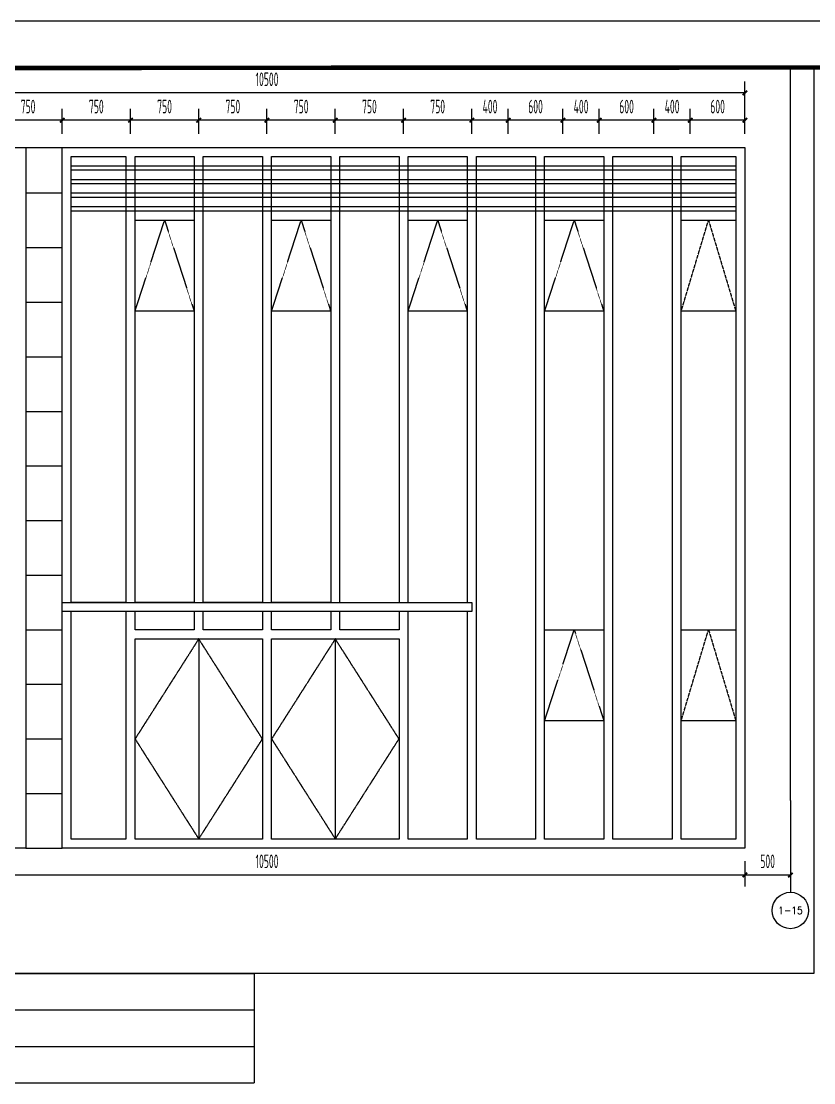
# Model space of a CAD drawing. Header units: millimetres. Extents: x 0 to 84100, y 0 to 29700.
# Drawn here: x 61606 to 70312, y 18033 to 29700 of the extents above; entities that cross this region are included whole.
import ezdxf
from ezdxf.enums import TextEntityAlignment as Align

# ---------------------------------------------------------------- set-up
doc = ezdxf.new("R2010")
doc.units = ezdxf.units.MM
doc.linetypes.add('DASH', pattern=[0.35, 0.25, -0.1])
doc.linetypes.add('DOTE', pattern=[2.42, 2, -0.2, 0.02, -0.2])
for name, color, linetype in [('A-ANNO-DIMS2', 94, 'Continuous'), ('A-ANNO-SYMB', 3, 'Continuous'), ('A-AXIS', 1, 'Continuous'), ('A-AXIS-DIMS', 3, 'Continuous'), ('A-AXIS-TEXT', 7, 'Continuous'), ('A-DETL-LIN2', 7, 'Continuous'), ('A-ELEV-HATC', 8, 'Continuous'), ('A-TEXT', 7, 'Continuous'), ('A-WALL-PATT', 252, 'Continuous'), ('A-WIN', 4, 'Continuous'), ('LAYER3', 7, 'Continuous'), ('TEXT', 7, 'Continuous'), ('TITLE', 15, 'Continuous')]:
    doc.layers.add(name, color=color, linetype=linetype)
doc.styles.add('_TCH_AXIS', font='COMPLEX', dxfattribs={"bigfont": 'GBCBIG'})
doc.styles.add('DIM_FONT', font='gbxwxt.shx', dxfattribs={"width": 0.6, "bigfont": 'gbhzfs.shx'})
doc.styles.add('DIM_FONT_T3', font='gbxwxt.shx', dxfattribs={"width": 0.6, "bigfont": 'gbhzfs.shx'})
doc.styles.add('GBstyle', font='gbxwxt.shx', dxfattribs={"width": 0.7, "bigfont": 'gbhzfs.shx'})
doc.dimstyles.new('DIMN50', dxfattribs={"dimscale": 0.5, "dimtxt": 300, "dimasz": 100, "dimexe": 250, "dimexo": 300, "dimgap": 150, "dimtad": 1, "dimdec": 0, "dimzin": 0, "dimdsep": 46, "dimtxsty": 'DIM_FONT', "dimblk": 'ARCHTICK', "dimcen": 0.09, "dimclrt": 7, "dimazin": 2, "dimtfac": 1, "dimtdec": 0, "dimtix": 1, "dimtmove": 2, "dimatfit": 3, "dimfxl": 1, "dimtolj": 1, "dimtzin": 0, "dimarcsym": 0})
doc.dimstyles.new('DIMN50$TCH&&50', dxfattribs={"dimtxt": 150, "dimasz": 50, "dimexe": 125, "dimexo": 150, "dimgap": 75, "dimtad": 1, "dimdec": 0, "dimzin": 0, "dimdsep": 46, "dimtxsty": 'DIM_FONT_T3', "dimblk": 'ARCHTICK', "dimcen": 0.09, "dimclrt": 7, "dimazin": 2, "dimtfac": 1, "dimtdec": 0, "dimtix": 1, "dimtmove": 2, "dimatfit": 3, "dimfxl": 1, "dimtolj": 1, "dimtzin": 0, "dimarcsym": 0})

# ---------------------------------------------------------------- blocks, each defined once
blk = doc.blocks.new('A1')
at = {"layer": 'TITLE'}
for points in [[(0, 0), (0, 59400), (-84100, 59400), (-84100, 0)], [(-81600, 58350), (-950, 58450), (-950, 950), (-81600, 1000)], [(-81600, 58350), (-1050, 58350), (-1050, 1050), (-81600, 1000)]]:
    blk.add_lwpolyline(points, close=True, dxfattribs=at)
at = {"layer": 'TITLE', "const_width": 100}
blk.add_lwpolyline([(-1000, 58400), (-81600, 58350), (-81600, 1000), (-1000, 1000)], close=True, dxfattribs=at)
blk = doc.blocks.new('_ArchTick')
at = {"color": 0, "linetype": 'ByBlock', "const_width": 0.4}
blk.add_lwpolyline([(-0.5, -0.5), (0.5, 0.5)], dxfattribs=at)
blk = doc.blocks.new('*D335')
at = {"layer": 'A-ANNO-DIMS2', "color": 0, "lineweight": -2, "ltscale": 10, "transparency": 16777216}
for p, q in [((68956, 28462, 0), (68956, 28737, 0)), ((69556, 28462, 0), (69556, 28737, 0)), ((69556, 28612, 0), (68956, 28612, 0))]:
    blk.add_line(p, q, dxfattribs=at)
at = {"layer": 'Defpoints', "color": 0, "ltscale": 10, "transparency": 16777216}
for p in [(68956, 28612, 0), (68956, 28312, 0), (69556, 28312, 0)]:
    blk.add_point(p, dxfattribs=at)
at = {"layer": 'A-ANNO-DIMS2', "color": 0, "lineweight": -2, "ltscale": 10, "transparency": 16777216, "xscale": 50, "yscale": 50, "zscale": 50, "rotation": 180}
blk.add_blockref('_ArchTick', (68956, 28612, 0), dxfattribs=at)
at = {"layer": 'A-ANNO-DIMS2', "color": 0, "lineweight": -2, "ltscale": 10, "transparency": 16777216, "xscale": 50, "yscale": 50, "zscale": 50}
blk.add_blockref('_ArchTick', (69556, 28612, 0), dxfattribs=at)
at = {"layer": 'A-ANNO-DIMS2', "color": 7, "ltscale": 10, "transparency": 16777216, "insert": (69256, 28762, 0), "char_height": 150, "attachment_point": 5, "style": 'DIM_FONT'}
blk.add_mtext('\\A1;600', dxfattribs=at)
blk = doc.blocks.new('*D336')
at = {"layer": 'A-ANNO-DIMS2', "color": 0, "lineweight": -2, "ltscale": 10, "transparency": 16777216}
for p, q in [((68556, 28462, 0), (68556, 28737, 0)), ((68956, 28462, 0), (68956, 28737, 0)), ((68956, 28612, 0), (68556, 28612, 0))]:
    blk.add_line(p, q, dxfattribs=at)
at = {"layer": 'Defpoints', "color": 0, "ltscale": 10, "transparency": 16777216}
for p in [(68556, 28612, 0), (68556, 28312, 0), (68956, 28312, 0)]:
    blk.add_point(p, dxfattribs=at)
at = {"layer": 'A-ANNO-DIMS2', "color": 0, "lineweight": -2, "ltscale": 10, "transparency": 16777216, "xscale": 50, "yscale": 50, "zscale": 50, "rotation": 180}
blk.add_blockref('_ArchTick', (68556, 28612, 0), dxfattribs=at)
at = {"layer": 'A-ANNO-DIMS2', "color": 0, "lineweight": -2, "ltscale": 10, "transparency": 16777216, "xscale": 50, "yscale": 50, "zscale": 50}
blk.add_blockref('_ArchTick', (68956, 28612, 0), dxfattribs=at)
at = {"layer": 'A-ANNO-DIMS2', "color": 7, "ltscale": 10, "transparency": 16777216, "insert": (68756, 28762, 0), "char_height": 150, "attachment_point": 5, "style": 'DIM_FONT'}
blk.add_mtext('\\A1;400', dxfattribs=at)
blk = doc.blocks.new('*D337')
at = {"layer": 'A-ANNO-DIMS2', "color": 0, "lineweight": -2, "ltscale": 10, "transparency": 16777216}
for p, q in [((67956, 28462, 0), (67956, 28737, 0)), ((68556, 28462, 0), (68556, 28737, 0)), ((68556, 28612, 0), (67956, 28612, 0))]:
    blk.add_line(p, q, dxfattribs=at)
at = {"layer": 'Defpoints', "color": 0, "ltscale": 10, "transparency": 16777216}
for p in [(67956, 28612, 0), (67956, 28312, 0), (68556, 28312, 0)]:
    blk.add_point(p, dxfattribs=at)
at = {"layer": 'A-ANNO-DIMS2', "color": 0, "lineweight": -2, "ltscale": 10, "transparency": 16777216, "xscale": 50, "yscale": 50, "zscale": 50, "rotation": 180}
blk.add_blockref('_ArchTick', (67956, 28612, 0), dxfattribs=at)
at = {"layer": 'A-ANNO-DIMS2', "color": 0, "lineweight": -2, "ltscale": 10, "transparency": 16777216, "xscale": 50, "yscale": 50, "zscale": 50}
blk.add_blockref('_ArchTick', (68556, 28612, 0), dxfattribs=at)
at = {"layer": 'A-ANNO-DIMS2', "color": 7, "ltscale": 10, "transparency": 16777216, "insert": (68256, 28762, 0), "char_height": 150, "attachment_point": 5, "style": 'DIM_FONT'}
blk.add_mtext('\\A1;600', dxfattribs=at)
blk = doc.blocks.new('*D338')
at = {"layer": 'A-ANNO-DIMS2', "color": 0, "lineweight": -2, "ltscale": 10, "transparency": 16777216}
for p, q in [((67556, 28462, 0), (67556, 28737, 0)), ((67956, 28462, 0), (67956, 28737, 0)), ((67956, 28612, 0), (67556, 28612, 0))]:
    blk.add_line(p, q, dxfattribs=at)
at = {"layer": 'Defpoints', "color": 0, "ltscale": 10, "transparency": 16777216}
for p in [(67556, 28612, 0), (67556, 28312, 0), (67956, 28312, 0)]:
    blk.add_point(p, dxfattribs=at)
at = {"layer": 'A-ANNO-DIMS2', "color": 0, "lineweight": -2, "ltscale": 10, "transparency": 16777216, "xscale": 50, "yscale": 50, "zscale": 50, "rotation": 180}
blk.add_blockref('_ArchTick', (67556, 28612, 0), dxfattribs=at)
at = {"layer": 'A-ANNO-DIMS2', "color": 0, "lineweight": -2, "ltscale": 10, "transparency": 16777216, "xscale": 50, "yscale": 50, "zscale": 50}
blk.add_blockref('_ArchTick', (67956, 28612, 0), dxfattribs=at)
at = {"layer": 'A-ANNO-DIMS2', "color": 7, "ltscale": 10, "transparency": 16777216, "insert": (67756, 28762, 0), "char_height": 150, "attachment_point": 5, "style": 'DIM_FONT'}
blk.add_mtext('\\A1;400', dxfattribs=at)
blk = doc.blocks.new('*D339')
at = {"layer": 'A-ANNO-DIMS2', "color": 0, "lineweight": -2, "ltscale": 10, "transparency": 16777216}
for p, q in [((66956, 28462, 0), (66956, 28737, 0)), ((67556, 28462, 0), (67556, 28737, 0)), ((67556, 28612, 0), (66956, 28612, 0))]:
    blk.add_line(p, q, dxfattribs=at)
at = {"layer": 'Defpoints', "color": 0, "ltscale": 10, "transparency": 16777216}
for p in [(66956, 28612, 0), (66956, 28312, 0), (67556, 28312, 0)]:
    blk.add_point(p, dxfattribs=at)
at = {"layer": 'A-ANNO-DIMS2', "color": 0, "lineweight": -2, "ltscale": 10, "transparency": 16777216, "xscale": 50, "yscale": 50, "zscale": 50, "rotation": 180}
blk.add_blockref('_ArchTick', (66956, 28612, 0), dxfattribs=at)
at = {"layer": 'A-ANNO-DIMS2', "color": 0, "lineweight": -2, "ltscale": 10, "transparency": 16777216, "xscale": 50, "yscale": 50, "zscale": 50}
blk.add_blockref('_ArchTick', (67556, 28612, 0), dxfattribs=at)
at = {"layer": 'A-ANNO-DIMS2', "color": 7, "ltscale": 10, "transparency": 16777216, "insert": (67256, 28762, 0), "char_height": 150, "attachment_point": 5, "style": 'DIM_FONT'}
blk.add_mtext('\\A1;600', dxfattribs=at)
blk = doc.blocks.new('*D340')
at = {"layer": 'A-ANNO-DIMS2', "color": 0, "lineweight": -2, "ltscale": 10, "transparency": 16777216}
for p, q in [((66556, 28462, 0), (66556, 28737, 0)), ((66956, 28462, 0), (66956, 28737, 0)), ((66956, 28612, 0), (66556, 28612, 0))]:
    blk.add_line(p, q, dxfattribs=at)
at = {"layer": 'Defpoints', "color": 0, "ltscale": 10, "transparency": 16777216}
for p in [(66556, 28612, 0), (66556, 28312, 0), (66956, 28312, 0)]:
    blk.add_point(p, dxfattribs=at)
at = {"layer": 'A-ANNO-DIMS2', "color": 0, "lineweight": -2, "ltscale": 10, "transparency": 16777216, "xscale": 50, "yscale": 50, "zscale": 50, "rotation": 180}
blk.add_blockref('_ArchTick', (66556, 28612, 0), dxfattribs=at)
at = {"layer": 'A-ANNO-DIMS2', "color": 0, "lineweight": -2, "ltscale": 10, "transparency": 16777216, "xscale": 50, "yscale": 50, "zscale": 50}
blk.add_blockref('_ArchTick', (66956, 28612, 0), dxfattribs=at)
at = {"layer": 'A-ANNO-DIMS2', "color": 7, "ltscale": 10, "transparency": 16777216, "insert": (66756, 28762, 0), "char_height": 150, "attachment_point": 5, "style": 'DIM_FONT'}
blk.add_mtext('\\A1;400', dxfattribs=at)
blk = doc.blocks.new('*D341')
at = {"layer": 'A-ANNO-DIMS2', "color": 0, "lineweight": -2, "ltscale": 10, "transparency": 16777216}
for p, q in [((65806, 28462, 0), (65806, 28737, 0)), ((66556, 28462, 0), (66556, 28737, 0)), ((66556, 28612, 0), (65806, 28612, 0))]:
    blk.add_line(p, q, dxfattribs=at)
at = {"layer": 'Defpoints', "color": 0, "ltscale": 10, "transparency": 16777216}
for p in [(65806, 28612, 0), (65806, 28312, 0), (66556, 28312, 0)]:
    blk.add_point(p, dxfattribs=at)
at = {"layer": 'A-ANNO-DIMS2', "color": 0, "lineweight": -2, "ltscale": 10, "transparency": 16777216, "xscale": 50, "yscale": 50, "zscale": 50, "rotation": 180}
blk.add_blockref('_ArchTick', (65806, 28612, 0), dxfattribs=at)
at = {"layer": 'A-ANNO-DIMS2', "color": 0, "lineweight": -2, "ltscale": 10, "transparency": 16777216, "xscale": 50, "yscale": 50, "zscale": 50}
blk.add_blockref('_ArchTick', (66556, 28612, 0), dxfattribs=at)
at = {"layer": 'A-ANNO-DIMS2', "color": 7, "ltscale": 10, "transparency": 16777216, "insert": (66181, 28762, 0), "char_height": 150, "attachment_point": 5, "style": 'DIM_FONT'}
blk.add_mtext('\\A1;750', dxfattribs=at)
blk = doc.blocks.new('*D342')
at = {"layer": 'A-ANNO-DIMS2', "color": 0, "lineweight": -2, "ltscale": 10, "transparency": 16777216}
for p, q in [((65056, 28462, 0), (65056, 28737, 0)), ((65806, 28462, 0), (65806, 28737, 0)), ((65806, 28612, 0), (65056, 28612, 0))]:
    blk.add_line(p, q, dxfattribs=at)
at = {"layer": 'Defpoints', "color": 0, "ltscale": 10, "transparency": 16777216}
for p in [(65056, 28612, 0), (65056, 28312, 0), (65806, 28312, 0)]:
    blk.add_point(p, dxfattribs=at)
at = {"layer": 'A-ANNO-DIMS2', "color": 0, "lineweight": -2, "ltscale": 10, "transparency": 16777216, "xscale": 50, "yscale": 50, "zscale": 50, "rotation": 180}
blk.add_blockref('_ArchTick', (65056, 28612, 0), dxfattribs=at)
at = {"layer": 'A-ANNO-DIMS2', "color": 0, "lineweight": -2, "ltscale": 10, "transparency": 16777216, "xscale": 50, "yscale": 50, "zscale": 50}
blk.add_blockref('_ArchTick', (65806, 28612, 0), dxfattribs=at)
at = {"layer": 'A-ANNO-DIMS2', "color": 7, "ltscale": 10, "transparency": 16777216, "insert": (65431, 28762, 0), "char_height": 150, "attachment_point": 5, "style": 'DIM_FONT'}
blk.add_mtext('\\A1;750', dxfattribs=at)
blk = doc.blocks.new('*D343')
at = {"layer": 'A-ANNO-DIMS2', "color": 0, "lineweight": -2, "ltscale": 10, "transparency": 16777216}
for p, q in [((64306, 28462, 0), (64306, 28737, 0)), ((65056, 28462, 0), (65056, 28737, 0)), ((65056, 28612, 0), (64306, 28612, 0))]:
    blk.add_line(p, q, dxfattribs=at)
at = {"layer": 'Defpoints', "color": 0, "ltscale": 10, "transparency": 16777216}
for p in [(64306, 28612, 0), (64306, 28312, 0), (65056, 28312, 0)]:
    blk.add_point(p, dxfattribs=at)
at = {"layer": 'A-ANNO-DIMS2', "color": 0, "lineweight": -2, "ltscale": 10, "transparency": 16777216, "xscale": 50, "yscale": 50, "zscale": 50, "rotation": 180}
blk.add_blockref('_ArchTick', (64306, 28612, 0), dxfattribs=at)
at = {"layer": 'A-ANNO-DIMS2', "color": 0, "lineweight": -2, "ltscale": 10, "transparency": 16777216, "xscale": 50, "yscale": 50, "zscale": 50}
blk.add_blockref('_ArchTick', (65056, 28612, 0), dxfattribs=at)
at = {"layer": 'A-ANNO-DIMS2', "color": 7, "ltscale": 10, "transparency": 16777216, "insert": (64681, 28762, 0), "char_height": 150, "attachment_point": 5, "style": 'DIM_FONT'}
blk.add_mtext('\\A1;750', dxfattribs=at)
blk = doc.blocks.new('*D344')
at = {"layer": 'A-ANNO-DIMS2', "color": 0, "lineweight": -2, "ltscale": 10, "transparency": 16777216}
for p, q in [((63556, 28462, 0), (63556, 28737, 0)), ((64306, 28462, 0), (64306, 28737, 0)), ((64306, 28612, 0), (63556, 28612, 0))]:
    blk.add_line(p, q, dxfattribs=at)
at = {"layer": 'Defpoints', "color": 0, "ltscale": 10, "transparency": 16777216}
for p in [(63556, 28612, 0), (63556, 28312, 0), (64306, 28312, 0)]:
    blk.add_point(p, dxfattribs=at)
at = {"layer": 'A-ANNO-DIMS2', "color": 0, "lineweight": -2, "ltscale": 10, "transparency": 16777216, "xscale": 50, "yscale": 50, "zscale": 50, "rotation": 180}
blk.add_blockref('_ArchTick', (63556, 28612, 0), dxfattribs=at)
at = {"layer": 'A-ANNO-DIMS2', "color": 0, "lineweight": -2, "ltscale": 10, "transparency": 16777216, "xscale": 50, "yscale": 50, "zscale": 50}
blk.add_blockref('_ArchTick', (64306, 28612, 0), dxfattribs=at)
at = {"layer": 'A-ANNO-DIMS2', "color": 7, "ltscale": 10, "transparency": 16777216, "insert": (63931, 28762, 0), "char_height": 150, "attachment_point": 5, "style": 'DIM_FONT'}
blk.add_mtext('\\A1;750', dxfattribs=at)
blk = doc.blocks.new('*D345')
at = {"layer": 'A-ANNO-DIMS2', "color": 0, "lineweight": -2, "ltscale": 10, "transparency": 16777216}
for p, q in [((62806, 28462, 0), (62806, 28737, 0)), ((63556, 28462, 0), (63556, 28737, 0)), ((63556, 28612, 0), (62806, 28612, 0))]:
    blk.add_line(p, q, dxfattribs=at)
at = {"layer": 'Defpoints', "color": 0, "ltscale": 10, "transparency": 16777216}
for p in [(62806, 28612, 0), (62806, 28312, 0), (63556, 28312, 0)]:
    blk.add_point(p, dxfattribs=at)
at = {"layer": 'A-ANNO-DIMS2', "color": 0, "lineweight": -2, "ltscale": 10, "transparency": 16777216, "xscale": 50, "yscale": 50, "zscale": 50, "rotation": 180}
blk.add_blockref('_ArchTick', (62806, 28612, 0), dxfattribs=at)
at = {"layer": 'A-ANNO-DIMS2', "color": 0, "lineweight": -2, "ltscale": 10, "transparency": 16777216, "xscale": 50, "yscale": 50, "zscale": 50}
blk.add_blockref('_ArchTick', (63556, 28612, 0), dxfattribs=at)
at = {"layer": 'A-ANNO-DIMS2', "color": 7, "ltscale": 10, "transparency": 16777216, "insert": (63181, 28762, 0), "char_height": 150, "attachment_point": 5, "style": 'DIM_FONT'}
blk.add_mtext('\\A1;750', dxfattribs=at)
blk = doc.blocks.new('*D346')
at = {"layer": 'A-ANNO-DIMS2', "color": 0, "lineweight": -2, "ltscale": 10, "transparency": 16777216}
for p, q in [((62056, 28462, 0), (62056, 28737, 0)), ((62806, 28462, 0), (62806, 28737, 0)), ((62806, 28612, 0), (62056, 28612, 0))]:
    blk.add_line(p, q, dxfattribs=at)
at = {"layer": 'Defpoints', "color": 0, "ltscale": 10, "transparency": 16777216}
for p in [(62056, 28612, 0), (62056, 28312, 0), (62806, 28312, 0)]:
    blk.add_point(p, dxfattribs=at)
at = {"layer": 'A-ANNO-DIMS2', "color": 0, "lineweight": -2, "ltscale": 10, "transparency": 16777216, "xscale": 50, "yscale": 50, "zscale": 50, "rotation": 180}
blk.add_blockref('_ArchTick', (62056, 28612, 0), dxfattribs=at)
at = {"layer": 'A-ANNO-DIMS2', "color": 0, "lineweight": -2, "ltscale": 10, "transparency": 16777216, "xscale": 50, "yscale": 50, "zscale": 50}
blk.add_blockref('_ArchTick', (62806, 28612, 0), dxfattribs=at)
at = {"layer": 'A-ANNO-DIMS2', "color": 7, "ltscale": 10, "transparency": 16777216, "insert": (62431, 28762, 0), "char_height": 150, "attachment_point": 5, "style": 'DIM_FONT'}
blk.add_mtext('\\A1;750', dxfattribs=at)
blk = doc.blocks.new('*D347')
at = {"layer": 'A-ANNO-DIMS2', "color": 0, "lineweight": -2, "ltscale": 10, "transparency": 16777216}
for p, q in [((61306, 28462, 0), (61306, 28737, 0)), ((62056, 28462, 0), (62056, 28737, 0)), ((62056, 28612, 0), (61306, 28612, 0))]:
    blk.add_line(p, q, dxfattribs=at)
at = {"layer": 'Defpoints', "color": 0, "ltscale": 10, "transparency": 16777216}
for p in [(61306, 28612, 0), (61306, 28312, 0), (62056, 28312, 0)]:
    blk.add_point(p, dxfattribs=at)
at = {"layer": 'A-ANNO-DIMS2', "color": 0, "lineweight": -2, "ltscale": 10, "transparency": 16777216, "xscale": 50, "yscale": 50, "zscale": 50, "rotation": 180}
blk.add_blockref('_ArchTick', (61306, 28612, 0), dxfattribs=at)
at = {"layer": 'A-ANNO-DIMS2', "color": 0, "lineweight": -2, "ltscale": 10, "transparency": 16777216, "xscale": 50, "yscale": 50, "zscale": 50}
blk.add_blockref('_ArchTick', (62056, 28612, 0), dxfattribs=at)
at = {"layer": 'A-ANNO-DIMS2', "color": 7, "ltscale": 10, "transparency": 16777216, "insert": (61681, 28762, 0), "char_height": 150, "attachment_point": 5, "style": 'DIM_FONT'}
blk.add_mtext('\\A1;750', dxfattribs=at)
blk = doc.blocks.new('*D351')
at = {"layer": 'A-ANNO-DIMS2', "color": 0, "lineweight": -2, "ltscale": 10, "transparency": 16777216}
for p, q in [((59056, 28462, 0), (59056, 29037, 0)), ((69556, 28462, 0), (69556, 29037, 0)), ((69556, 28912, 0), (59056, 28912, 0))]:
    blk.add_line(p, q, dxfattribs=at)
at = {"layer": 'Defpoints', "color": 0, "ltscale": 10, "transparency": 16777216}
for p in [(59056, 28912, 0), (59056, 28312, 0), (69556, 28312, 0)]:
    blk.add_point(p, dxfattribs=at)
at = {"layer": 'A-ANNO-DIMS2', "color": 0, "lineweight": -2, "ltscale": 10, "transparency": 16777216, "xscale": 50, "yscale": 50, "zscale": 50, "rotation": 180}
blk.add_blockref('_ArchTick', (59056, 28912, 0), dxfattribs=at)
at = {"layer": 'A-ANNO-DIMS2', "color": 0, "lineweight": -2, "ltscale": 10, "transparency": 16777216, "xscale": 50, "yscale": 50, "zscale": 50}
blk.add_blockref('_ArchTick', (69556, 28912, 0), dxfattribs=at)
at = {"layer": 'A-ANNO-DIMS2', "color": 7, "ltscale": 10, "transparency": 16777216, "insert": (64306, 29062, 0), "char_height": 150, "attachment_point": 5, "style": 'DIM_FONT'}
blk.add_mtext('\\A1;10500', dxfattribs=at)
blk = doc.blocks.new('MQBS')
at = {"layer": 'A-ANNO-SYMB'}
for p, q in [((0, 2400), (14720, 2400)), ((0, 2400), (0, 0)), ((14720, 2400), (14720, 0)), ((0, 0), (14720, 0))]:
    blk.add_line(p, q, dxfattribs=at)
at = {"layer": 'LAYER3'}
for p, q in [((968, 2400), (968, 1600)), ((3350, 1600), (3350, 2400)), ((4373, 1600), (4373, 2400)), ((6874, 1600), (6874, 2400)), ((7833, 1599), (7833, 2400)), ((0, 1600), (14720, 1600)), ((1800, 1600), (1800, 800)), ((5642, 800), (5642, 1600)), ((7833, 1600), (7833, 800)), ((0, 800), (14720, 800)), ((1800, 800), (1800, 0))]:
    blk.add_line(p, q, dxfattribs=at)
at = {"layer": 'A-TEXT', "style": 'GBstyle', "width": 0.6}
for s, p in [('铝合金玻璃幕墙', (2205, 1785)), ('详平面图、立面图', (3037, 985))]:
    blk.add_text(s, height=350, dxfattribs=at).set_placement(p, align=Align.CENTER)
at = {"layer": 'TEXT', "color": 3, "style": 'GBstyle', "width": 0.7}
for s, p in [('类别', (461, 1742)), ('编号', (3893, 1742)), ('合计', (7342, 1742)), ('使用部位', (879, 967)), ('玻璃类型', (6734, 967)), ('备注', (890, 161))]:
    blk.add_text(s, height=400, dxfattribs=at).set_placement(p, align=Align.CENTER)
blk = doc.blocks.new('*D387')
at = {"layer": 'A-ANNO-DIMS2', "color": 0, "lineweight": -2, "ltscale": 10, "transparency": 16777216}
for p, q in [((59056, 20467), (59056, 20192)), ((69556, 20467), (69556, 20192)), ((59056, 20317), (69556, 20317))]:
    blk.add_line(p, q, dxfattribs=at)
at = {"layer": 'Defpoints', "color": 0, "ltscale": 10, "transparency": 16777216}
for p in [(59056, 20617), (69556, 20617), (69556, 20317)]:
    blk.add_point(p, dxfattribs=at)
at = {"layer": 'A-ANNO-DIMS2', "color": 0, "lineweight": -2, "ltscale": 10, "transparency": 16777216, "xscale": 50, "yscale": 50, "zscale": 50, "rotation": 180}
blk.add_blockref('_ArchTick', (59056, 20317), dxfattribs=at)
at = {"layer": 'A-ANNO-DIMS2', "color": 0, "lineweight": -2, "ltscale": 10, "transparency": 16777216, "xscale": 50, "yscale": 50, "zscale": 50}
blk.add_blockref('_ArchTick', (69556, 20317), dxfattribs=at)
at = {"layer": 'A-ANNO-DIMS2', "color": 7, "ltscale": 10, "transparency": 16777216, "insert": (64306, 20467), "char_height": 150, "attachment_point": 5, "style": 'DIM_FONT_T3'}
blk.add_mtext('\\A1;10500', dxfattribs=at)
blk = doc.blocks.new('*D388')
at = {"layer": 'A-ANNO-DIMS2', "color": 0, "lineweight": -2, "ltscale": 10, "transparency": 16777216}
for p, q in [((69556, 20467), (69556, 20192)), ((70056, 20467), (70056, 20192)), ((69556, 20317), (70056, 20317))]:
    blk.add_line(p, q, dxfattribs=at)
at = {"layer": 'Defpoints', "color": 0, "ltscale": 10, "transparency": 16777216}
for p in [(69556, 20617), (70056, 20617), (70056, 20317)]:
    blk.add_point(p, dxfattribs=at)
at = {"layer": 'A-ANNO-DIMS2', "color": 0, "lineweight": -2, "ltscale": 10, "transparency": 16777216, "xscale": 50, "yscale": 50, "zscale": 50, "rotation": 180}
blk.add_blockref('_ArchTick', (69556, 20317), dxfattribs=at)
at = {"layer": 'A-ANNO-DIMS2', "color": 0, "lineweight": -2, "ltscale": 10, "transparency": 16777216, "xscale": 50, "yscale": 50, "zscale": 50}
blk.add_blockref('_ArchTick', (70056, 20317), dxfattribs=at)
at = {"layer": 'A-ANNO-DIMS2', "color": 7, "ltscale": 10, "transparency": 16777216, "insert": (69806, 20467), "char_height": 150, "attachment_point": 5, "style": 'DIM_FONT_T3'}
blk.add_mtext('\\A1;500', dxfattribs=at)

msp = doc.modelspace()

# ---------------------------------------------------------------- linework, layer by layer
at = {"layer": 'A-AXIS', "linetype": 'DOTE', "ltscale": 5}
msp.add_line((70056.2, 21136, 0), (70056.2, 29200, 0), dxfattribs=at)
at = {"layer": 'A-AXIS-DIMS'}
msp.add_line((70056.2, 21136, 0), (70056.2, 20126.9, 0), dxfattribs=at)
msp.add_circle((70056.2, 19926.9), 200, dxfattribs=at)
at = {"layer": 'A-DETL-LIN2', "elevation": 0}
msp.add_lwpolyline([(56806.2, 29200), (70312.4, 29200), (70312.4, 19233.3), (56806.2, 19233.3)], close=True, dxfattribs=at)
at = {"layer": 'A-ELEV-HATC'}
for p, q in [((61656.2, 28312.3, 0), (62056.2, 28312.3, 0)), ((61656.2, 27812.3, 0), (62056.2, 27812.3, 0)), ((61656.2, 27212.3, 0), (62056.2, 27212.3, 0)), ((61656.2, 26612.3, 0), (62056.2, 26612.3, 0)), ((61656.2, 26012.3, 0), (62056.2, 26012.3, 0)), ((61656.2, 25412.3, 0), (62056.2, 25412.3, 0)), ((61656.2, 24812.3, 0), (62056.2, 24812.3, 0)), ((61656.2, 24212.3, 0), (62056.2, 24212.3, 0)), ((61656.2, 23612.3, 0), (62056.2, 23612.3, 0)), ((61656.2, 23012.3, 0), (62056.2, 23012.3, 0)), ((61656.2, 22412.3, 0), (62056.2, 22412.3, 0)), ((61656.2, 21812.3, 0), (62056.2, 21812.3, 0)), ((61656.2, 21212.3, 0), (62056.2, 21212.3, 0)), ((61656.2, 20612.3, 0), (62056.2, 20612.3, 0))]:
    msp.add_line(p, q, dxfattribs=at)
at = {"layer": 'A-WIN'}
for p, q in [((63556.2, 22912.3, 0), (63556.2, 20712.3, 0)), ((65056.2, 22912.3, 0), (65056.2, 20712.3, 0))]:
    msp.add_line(p, q, dxfattribs=at)
at = {"layer": 'A-WIN', "elevation": 0}
for points in [[(61056.2, 28312.3), (61656.2, 28312.3), (61656.2, 20612.3), (61056.2, 20612.3)], [(62156.2, 28212.3), (62756.2, 28212.3), (62756.2, 23312.3), (62156.2, 23312.3)], [(62856.2, 28212.3), (63506.2, 28212.3), (63506.2, 23312.3), (62856.2, 23312.3)], [(63606.2, 28212.3), (64256.2, 28212.3), (64256.2, 23312.3), (63606.2, 23312.3)], [(64356.2, 28212.3), (65006.2, 28212.3), (65006.2, 23312.3), (64356.2, 23312.3)], [(67256.2, 23212.3), (67256.2, 20712.3), (66606.2, 20712.3), (66606.2, 23212.3), (66606.2, 28212.3), (67256.2, 28212.3)], [(62156.2, 28112.3), (69456.2, 28112.3), (69456.2, 28062.3), (62156.2, 28062.3)], [(62156.2, 27962.3), (69456.2, 27962.3), (69456.2, 27912.3), (62156.2, 27912.3)], [(62156.2, 27812.3), (69456.2, 27812.3), (69456.2, 27762.3), (62156.2, 27762.3)], [(62156.2, 27662.3), (69456.2, 27662.3), (69456.2, 27612.3), (62156.2, 27612.3)], [(62856.2, 27512.3), (63506.2, 27512.3), (63506.2, 26512.3), (62856.2, 26512.3)], [(64356.2, 27512.3), (65006.2, 27512.3), (65006.2, 26512.3), (64356.2, 26512.3)], [(65856.2, 27512.3), (66506.2, 27512.3), (66506.2, 26512.3), (65856.2, 26512.3)], [(67356.2, 27512.3), (68006.2, 27512.3), (68006.2, 26512.3), (67356.2, 26512.3)], [(68856.2, 27512.3), (69456.2, 27512.3), (69456.2, 26512.3), (68856.2, 26512.3)], [(62056.2, 23312.3), (66556.2, 23312.3), (66556.2, 23212.3), (62056.2, 23212.3)], [(67356.2, 23012.3), (68006.2, 23012.3), (68006.2, 22012.3), (67356.2, 22012.3)], [(68856.2, 23012.3), (69456.2, 23012.3), (69456.2, 22012.3), (68856.2, 22012.3)], [(62856.2, 22912.3), (64256.2, 22912.3), (64256.2, 20712.3), (62856.2, 20712.3)], [(64356.2, 22912.3), (65756.2, 22912.3), (65756.2, 20712.3), (64356.2, 20712.3)]]:
    msp.add_lwpolyline(points, close=True, dxfattribs=at)
for points in [[(69556.2, 20612.3), (62056.2, 20612.3), (62056.2, 28312.3), (69556.2, 28312.3), (69556.2, 20612.3)], [(65106.2, 23312.3), (65106.2, 28212.3), (65756.2, 28212.3), (65756.2, 23312.3)], [(65856.2, 23312.3), (65856.2, 28212.3), (66506.2, 28212.3), (66506.2, 23312.3)], [(68006.2, 23312.3), (68006.2, 20712.3), (67356.2, 20712.3), (67356.2, 23312.3), (67356.2, 28212.3), (68006.2, 28212.3), (68006.2, 23312.3)], [(68756.2, 23312.3), (68756.2, 20712.3), (68106.2, 20712.3), (68106.2, 23312.3), (68106.2, 28212.3), (68756.2, 28212.3), (68756.2, 23312.3)], [(68856.2, 23312.3), (68856.2, 28212.3), (69456.2, 28212.3), (69456.2, 23312.3), (69456.2, 20712.3), (68856.2, 20712.3), (68856.2, 23312.3)], [(62756.2, 23212.3), (62756.2, 20712.3), (62156.2, 20712.3), (62156.2, 23212.3)], [(63506.2, 23212.3), (63506.2, 23012.3), (62856.2, 23012.3), (62856.2, 23212.3)], [(64256.2, 23212.3), (64256.2, 23012.3), (63606.2, 23012.3), (63606.2, 23212.3)], [(65006.2, 23212.3), (65006.2, 23012.3), (64356.2, 23012.3), (64356.2, 23212.3)], [(65756.2, 23212.3), (65756.2, 23012.3), (65106.2, 23012.3), (65106.2, 23212.3)], [(66506.2, 23212.3), (66506.2, 20712.3), (65856.2, 20712.3), (65856.2, 23212.3)]]:
    msp.add_lwpolyline(points, dxfattribs=at)
at = {"layer": 'A-WIN', "linetype": 'DASH', "elevation": 0}
for points in [[(62856.2, 26512.3), (63181.2, 27512.3), (63506.2, 26512.3)], [(64356.2, 26512.3), (64681.2, 27512.3), (65006.2, 26512.3)], [(65856.2, 26512.3), (66181.2, 27512.3), (66506.2, 26512.3)], [(67356.2, 26512.3), (67681.2, 27512.3), (68006.2, 26512.3)], [(68856.2, 26512.3), (69156.2, 27512.3), (69456.2, 26512.3)], [(67356.2, 22012.3), (67681.2, 23012.3), (68006.2, 22012.3)], [(68856.2, 22012.3), (69156.2, 23012.3), (69456.2, 22012.3)], [(63556.2, 22912.3), (62856.2, 21812.3), (63556.2, 20712.3), (64256.2, 21812.3), (63556.2, 22912.3)], [(65056.2, 22912.3), (64356.2, 21812.3), (65056.2, 20712.3), (65756.2, 21812.3), (65056.2, 22912.3)]]:
    msp.add_lwpolyline(points, dxfattribs=at)

# ---------------------------------------------------------------- block references
at = {"layer": 'A-WALL-PATT', "xscale": 0.5, "yscale": 0.5, "zscale": 0.5}
msp.add_blockref('MQBS', (56806.2, 18033.3, 0), dxfattribs=at)
at = {"layer": 'TITLE', "xscale": 0.5, "yscale": 0.5, "zscale": 0.5}
msp.add_blockref('A1', (84100, 0), dxfattribs=at)

# ---------------------------------------------------------------- texts
at = {"layer": 'A-AXIS-TEXT', "style": '_TCH_AXIS', "width": 1.028571}
msp.add_text('1-15', height=78.4, dxfattribs=at).set_placement((69921.8, 19887.7), (70190.6, 19887.7), align=Align.FIT)

# ---------------------------------------------------------------- dimensions: what is measured, and where the dimension line sits
at = {"layer": 'A-ANNO-DIMS2', "ltscale": 10}
for p1, p2, distance, picture, middle in [((69556.2, 28312.3, 0), (59056.2, 28312.3, 0), -600, '*D351', (64306.2, 29062.3, 0)), ((62056.2, 28312.3, 0), (61306.2, 28312.3, 0), -300, '*D347', (61681.2, 28762.3, 0)), ((62806.2, 28312.3, 0), (62056.2, 28312.3, 0), -300, '*D346', (62431.2, 28762.3, 0)), ((63556.2, 28312.3, 0), (62806.2, 28312.3, 0), -300, '*D345', (63181.2, 28762.3, 0)), ((64306.2, 28312.3, 0), (63556.2, 28312.3, 0), -300, '*D344', (63931.2, 28762.3, 0)), ((65056.2, 28312.3, 0), (64306.2, 28312.3, 0), -300, '*D343', (64681.2, 28762.3, 0)), ((65806.2, 28312.3, 0), (65056.2, 28312.3, 0), -300, '*D342', (65431.2, 28762.3, 0)), ((66556.2, 28312.3, 0), (65806.2, 28312.3, 0), -300, '*D341', (66181.2, 28762.3, 0)), ((66956.2, 28312.3, 0), (66556.2, 28312.3, 0), -300, '*D340', (66756.2, 28762.3, 0)), ((67556.2, 28312.3, 0), (66956.2, 28312.3, 0), -300, '*D339', (67256.2, 28762.3, 0)), ((67956.2, 28312.3, 0), (67556.2, 28312.3, 0), -300, '*D338', (67756.2, 28762.3, 0)), ((68556.2, 28312.3, 0), (67956.2, 28312.3, 0), -300, '*D337', (68256.2, 28762.3, 0)), ((68956.2, 28312.3, 0), (68556.2, 28312.3, 0), -300, '*D336', (68756.2, 28762.3, 0)), ((69556.2, 28312.3, 0), (68956.2, 28312.3, 0), -300, '*D335', (69256.2, 28762.3, 0))]:
    dim = msp.add_aligned_dim(p1=p1, p2=p2, distance=distance, dimstyle='DIMN50', dxfattribs=at)
    dim.commit()
    dim.dimension.update_dxf_attribs({"geometry": picture, "text_midpoint": middle})
for p1, p2, text, picture, middle in [((59056.2, 20616.7), (69556.2, 20616.7), '10500', '*D387', (64306.2, 20466.7)), ((69556.2, 20616.7), (70056.2, 20616.7), '500', '*D388', (69806.2, 20466.7))]:
    dim = msp.add_aligned_dim(p1=p1, p2=p2, distance=-300, text=text, dimstyle='DIMN50$TCH&&50', dxfattribs=at)
    dim.commit()
    dim.dimension.update_dxf_attribs({"geometry": picture, "text_midpoint": middle})

doc.saveas('drawing.dxf')
